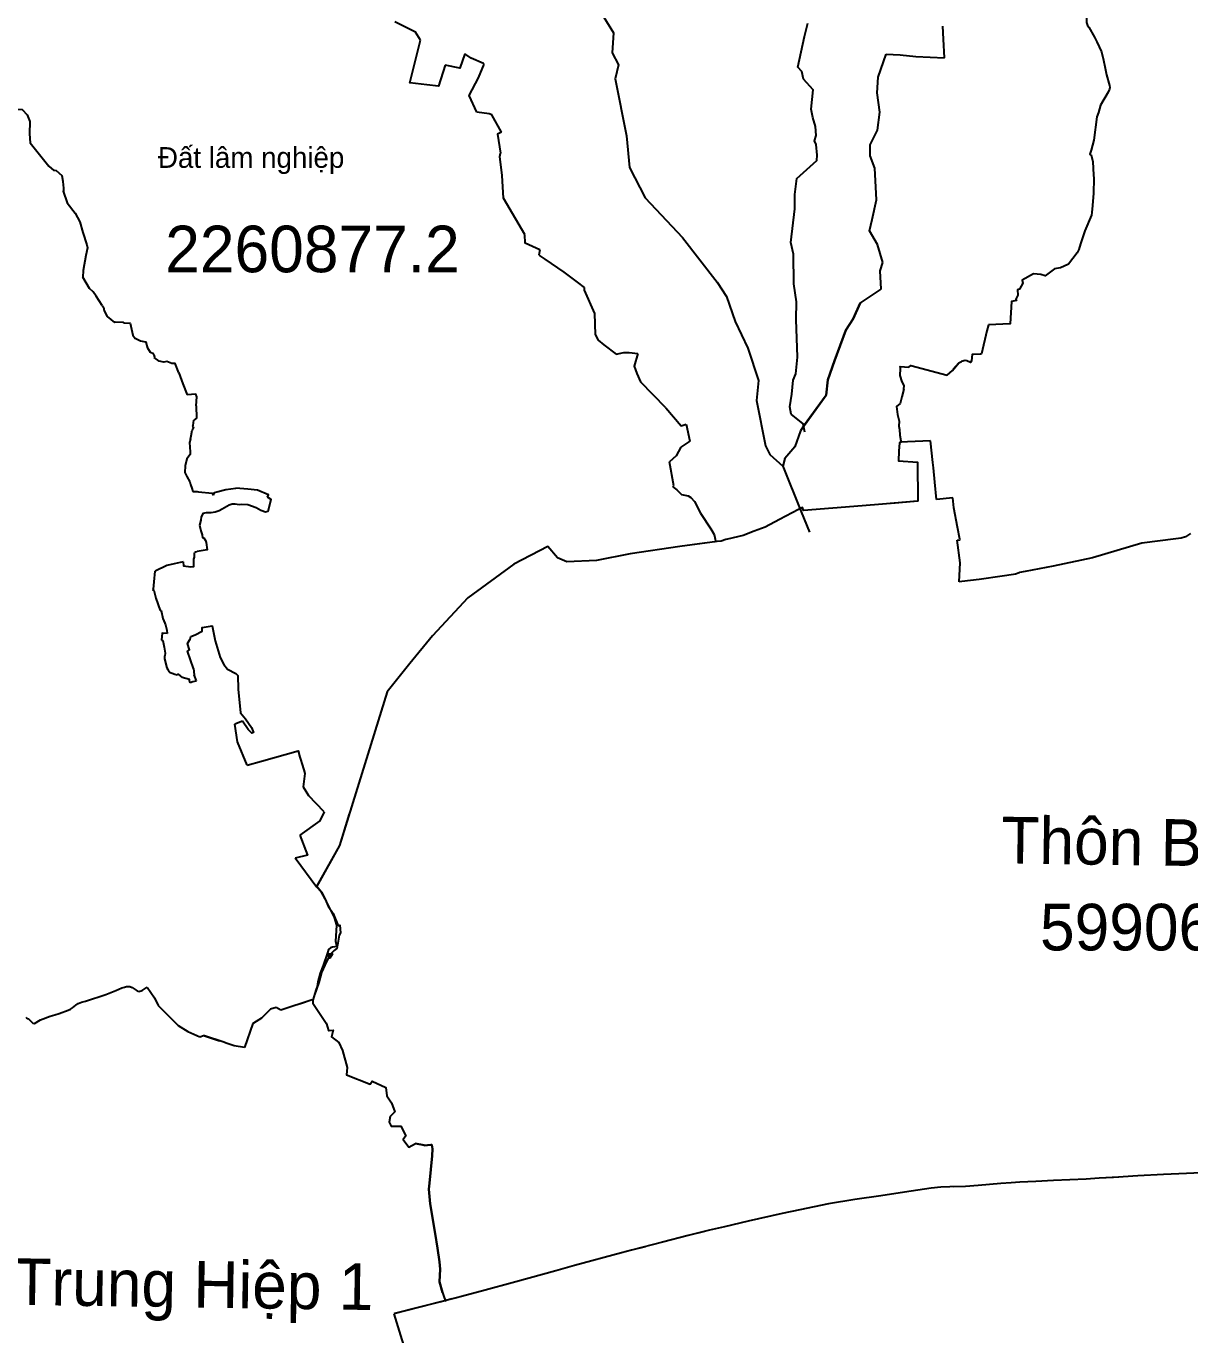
# Model space of a CAD drawing. Extents: x 587838 to 605780, y 1326024 to 1346437.
# Drawn here: x 594563 to 597371, y 1334943 to 1338100 of the extents above; entities that cross this region are included whole.
import ezdxf

# ---------------------------------------------------------------- set-up
doc = ezdxf.new("R2010")
doc.units = 0
for name, color, linetype in [('DIEM', 7, 'Continuous'), ('Level 10', 7, 'Continuous'), ('Level 30', 7, 'Continuous'), ('Level 4', 7, 'Continuous'), ('Level 46', 7, 'Continuous')]:
    doc.layers.add(name, color=color, linetype=linetype)

msp = doc.modelspace()

# ---------------------------------------------------------------- linework, layer by layer
at = {"layer": 'DIEM'}
for p, q in [((596619.4, 1337976.8), (596638.2, 1338032.7)), ((596638.3, 1338032.8), (596672.4, 1338030.7)), ((596672.4, 1338030.7), (596709.8, 1338027.2)), ((596709.8, 1338027.2), (596779, 1338024)), ((596616.5, 1337939.1), (596619.4, 1337976.8)), ((596622.9, 1337892.5), (596616.5, 1337939.1)), ((596617.6, 1337849.2), (596622.9, 1337892.5)), ((596599.7, 1337813.8), (596617.6, 1337849.2)), ((596599.7, 1337787.3), (596599.7, 1337813.8)), ((596611.5, 1337757.8), (596599.7, 1337787.3)), ((596019.5, 1337759.2), (596057.2, 1337685.6)), ((596019.5, 1337759.2), (596057.2, 1337685.6)), ((596615.6, 1337680.9), (596611.5, 1337757.8)), ((596617.3, 1337573.6), (596598.2, 1337606.6)), ((596630.9, 1337530.3), (596617.4, 1337573.6)), ((596624.4, 1337509.7), (596630.9, 1337530.3)), ((596626.2, 1337465.8), (596624.4, 1337509.7)), ((596575.8, 1337432.2), (596626.2, 1337465.8)), ((596559.2, 1337394.3), (596575.8, 1337432.2)), ((596675.2, 1337096.5), (596673.7, 1337097.4)), ((596690.2, 1337097.2), (596675.2, 1337096.5)), ((596745.8, 1337099.6), (596690.2, 1337097.2)), ((596750.8, 1337047.1), (596745.8, 1337099.6)), ((596752.5, 1337034.2), (596750.8, 1337047.1)), ((596756, 1337000.3), (596752.5, 1337034.2)), ((596760, 1336957.9), (596756, 1337000.3)), ((596799.7, 1336961.9), (596760, 1336957.9)), ((596801.7, 1336937.8), (596799.7, 1336961.9)), ((596810.8, 1336891.7), (596801.7, 1336937.8)), ((596809.9, 1336859.8), (596816.8, 1336860.7)), ((596816.6, 1336862.3), (596810.8, 1336891.7)), ((596816.8, 1336860.7), (596816.6, 1336862.3)), ((597337.2, 1336863.1), (597255.7, 1336852.8)), ((597350.7, 1336864.7), (597337.2, 1336863.1)), ((597360.6, 1336868.2), (597350.7, 1336864.7)), ((597373, 1336876.1), (597360.6, 1336868.2)), ((596817, 1336805.1), (596809.9, 1336859.8)), ((597255.7, 1336852.8), (597136.4, 1336817.2)), ((596814.9, 1336759.8), (596817, 1336805.1)), ((597136.4, 1336817.2), (597041.6, 1336797)), ((596918.2, 1336773.3), (596863.2, 1336764.9)), ((596945.8, 1336777.5), (596918.2, 1336773.3)), ((596950.3, 1336778.2), (596945.8, 1336777.5)), ((596959.5, 1336781), (596950.3, 1336778.2)), ((596960.4, 1336782.1), (596959.5, 1336781)), ((596973.9, 1336784.6), (596960.4, 1336782.1)), ((597041.6, 1336797), (596973.9, 1336784.6)), ((596820.9, 1336760.3), (596814.9, 1336759.8)), ((596863.2, 1336764.9), (596820.9, 1336760.3)), ((595264.2, 1336025.6), (595276.1, 1336010.9)), ((595276.1, 1336010.9), (595285, 1335994.3)), ((595303.8, 1335959.2), (595303.8, 1335959.2)), ((595303.8, 1335959.2), (595316.3, 1335930)), ((595314.2, 1335883.3), (595313.5, 1335879.9))]:
    msp.add_line(p, q, dxfattribs=at)
for points in [[(595906.3, 1338204.5), (595980.8, 1338084.1), (595977.4, 1338035.4), (595992.7, 1338006.7), (595984.6, 1337972.8), (596012.3, 1337835.2), (596019.5, 1337759.2), (596057.2, 1337685.6), (596147.4, 1337590.1), (596231, 1337482.1), (596253.4, 1337448.2), (596274.4, 1337387.5), (596304.5, 1337323.4), (596330.8, 1337245.1), (596325.5, 1337197.3), (596347.5, 1337087.4), (596358, 1337066.4), (596389, 1337038.7), (596433.4, 1336928.8), (596453.4, 1336879.2)], [(596442.1, 1337120.9), (596438.1, 1337140.7), (596409.3, 1337164.4), (596406.1, 1337182.1), (596411.2, 1337212.3), (596414, 1337246.3), (596420.5, 1337261.6), (596424.2, 1337301.5), (596424.2, 1337301.5), (596421.2, 1337392.6), (596422.5, 1337435.1), (596415.5, 1337478.7), (596415.2, 1337550.1), (596408.8, 1337578.2), (596418.2, 1337659.6), (596417.8, 1337693.8), (596422.9, 1337732.3), (596471.4, 1337775.8), (596472.4, 1337788.6), (596469.4, 1337814.7), (596465.3, 1337823.5), (596469.4, 1337836.3), (596468.3, 1337858.4), (596461.3, 1337879.8), (596457.8, 1337899.9), (596462.7, 1337946.7), (596439.4, 1337972.5), (596434.8, 1337990.9), (596425, 1338001), (596441.5, 1338074.8), (596449.4, 1338107)], [(596779.1, 1338024.1), (596776.9, 1338068.6), (596775.6, 1338100.1)], [(596598.2, 1337606.7), (596604.7, 1337633.8), (596615.6, 1337680.9)], [(596437.1, 1337131.6), (596493.9, 1337209.9), (596498.1, 1337246.9), (596513.6, 1337292.9), (596541.4, 1337366.6), (596559.2, 1337394.3)], [(595285, 1335994.3), (595292, 1335977.3), (595303.8, 1335959.2)], [(595316.3, 1335930), (595320.5, 1335931.2), (595322, 1335912.7), (595318.6, 1335906.8), (595314.2, 1335883.3)]]:
    msp.add_lwpolyline(points, dxfattribs=at)
at = {"layer": 'Level 10'}
for p, q in [((594565.4, 1337886.5), (594572.1, 1337870.5)), ((595680.5, 1337888.7), (595650.5, 1337893)), ((594572.1, 1337870.5), (594571.7, 1337840.1)), ((595715.2, 1337685), (595712.3, 1337740.1)), ((595766.6, 1337597.6), (595715.2, 1337685)), ((595803, 1337560.9), (595800.6, 1337547.7)), ((595800.6, 1337547.7), (595815, 1337538)), ((594700.6, 1337511), (594700.1, 1337494.9)), ((595892.6, 1337482.7), (595910, 1337469.5)), ((594746.8, 1337426.2), (594732.5, 1337448.7)), ((594872.6, 1337305), (594872.5, 1337300.6)), ((594931.8, 1337264), (594941.3, 1337237.5)), ((596106.5, 1337179.6), (596046.1, 1337242.4)), ((594941.3, 1337237.5), (594951.9, 1337210.6)), ((594964.9, 1337126.9), (594964, 1337125.2)), ((594965, 1337134.9), (594965.5, 1337135.6)), ((594965, 1337134.9), (594966.1, 1337132.4)), ((596155.7, 1337139.8), (596164.8, 1337098.8)), ((594959.6, 1337103.4), (594960.7, 1337107.9)), ((596164.8, 1337098.8), (596142.7, 1337084.2)), ((594947.3, 1337039.6), (594946.5, 1337023.7)), ((596126.1, 1336991.2), (596115.4, 1337049.2)), ((596123.8, 1336989), (596126.1, 1336991.2)), ((594963, 1336985.8), (594965.4, 1336977.8)), ((594965.4, 1336977.8), (594975.8, 1336977.1)), ((594975.8, 1336977.1), (594979.2, 1336976.8)), ((595044.8, 1336982.3), (595069.3, 1336985.9)), ((594990.2, 1336924.9), (594985.6, 1336916.6)), ((595036.4, 1336935.3), (595052.9, 1336945.3)), ((595067.5, 1336947.7), (595077.2, 1336946.2)), ((595098.2, 1336946.5), (595118.6, 1336939.2)), ((595118.6, 1336939.2), (595129.6, 1336932.4)), ((594969.9, 1336831), (594971.6, 1336832.1)), ((594971.6, 1336832.1), (594975.6, 1336832.8)), ((594903.1, 1336799), (594874.8, 1336785.1)), ((594876.3, 1336719.9), (594886.9, 1336690.6)), ((594893.4, 1336670.8), (594898.1, 1336659.8)), ((594903, 1336642.7), (594903.5, 1336635.2)), ((594902.8, 1336552.3), (594905.4, 1336548)), ((594967.1, 1336550.4), (594969, 1336535.4)), ((594908.5, 1336541.9), (594908.8, 1336541.3)), ((594908.8, 1336541.3), (594921.8, 1336536.4)), ((594957.6, 1336519.4), (594959.2, 1336516.7)), ((594974.6, 1336520.7), (594969, 1336535.4)), ((595085.4, 1336423.7), (595066.8, 1336416.2)), ((595096.5, 1336317.1), (595130.9, 1336326.8)), ((595224, 1336336.6), (595226.2, 1336329)), ((595226.2, 1336329), (595228.4, 1336321.2)), ((595228.4, 1336321.2), (595233, 1336305.6)), ((595282.7, 1336204.4), (595244.4, 1336243.8)), ((595264.8, 1336021.7), (595212.8, 1336092.5))]:
    msp.add_line(p, q, dxfattribs=at)
for points in [[(594539.4, 1337899.6), (594553.8, 1337899.4), (594565.4, 1337886.5)], [(595710.7, 1337844.4), (595687.3, 1337886.5), (595680.5, 1337888.7)], [(594571.7, 1337840.1), (594573.3, 1337818.3), (594618.1, 1337762.4), (594629.9, 1337751.6)], [(595710.7, 1337844.4), (595700.4, 1337839.4), (595708.3, 1337793.8)], [(595712.3, 1337740.1), (595706, 1337785.6), (595708.3, 1337793.8)], [(594652.8, 1337702.5), (594653.8, 1337701.5), (594653.9, 1337709.4), (594652.6, 1337725), (594649.8, 1337739), (594636.2, 1337750.7), (594632, 1337752.1), (594629.9, 1337751.6)], [(594652.8, 1337702.5), (594652.7, 1337702.1), (594662.4, 1337674.2), (594681.2, 1337648.7), (594692.7, 1337628), (594700, 1337602), (594709.8, 1337572.4), (594711.3, 1337565.1), (594707, 1337546.8), (594700.6, 1337511)], [(595803, 1337560.9), (595767.5, 1337576.2), (595766.6, 1337597.6)], [(595815, 1337538), (595860.6, 1337507), (595892.6, 1337482.7)], [(594732.5, 1337448.7), (594725.3, 1337458.9), (594715.9, 1337467.5), (594700.1, 1337494.9)], [(595910, 1337469.5), (595909.8, 1337463.1), (595934.8, 1337406.6)], [(594746.8, 1337426.2), (594749.6, 1337421.9), (594751.4, 1337413.2)], [(594751.4, 1337413.2), (594758.5, 1337399.6), (594776.1, 1337385.5)], [(595934.8, 1337406.6), (595936.5, 1337356.3), (595943.3, 1337342.4), (595957.4, 1337331.5)], [(594776.1, 1337385.5), (594778.1, 1337387.1), (594796.7, 1337386.1), (594799.3, 1337384.2)], [(594799.3, 1337384.2), (594813.9, 1337383.9), (594820.3, 1337355), (594826, 1337346.6)], [(594872.6, 1337305), (594870.9, 1337309.2), (594863.5, 1337312.5), (594857, 1337323.5), (594853.1, 1337337.6), (594838.9, 1337340.4), (594826, 1337346.6)], [(595957.4, 1337331.5), (595987, 1337308.6), (596005.2, 1337312.9)], [(596005.2, 1337312.9), (596018.5, 1337312.9), (596039.4, 1337310.4)], [(596039.4, 1337310.4), (596030.1, 1337279.8), (596037.1, 1337262), (596046.1, 1337242.4)], [(594931.8, 1337264), (594922.9, 1337286.1), (594914.5, 1337286.6), (594903, 1337291.1), (594895.3, 1337289.8), (594883.9, 1337291.9), (594872.5, 1337300.6)], [(594973.9, 1337183.9), (594975.1, 1337206.2), (594972.5, 1337212), (594951.9, 1337210.6)], [(594973.9, 1337183.9), (594974, 1337154.1), (594968, 1337149.5)], [(596106.5, 1337179.6), (596144, 1337135.6), (596155.7, 1337139.8)], [(594965.5, 1337135.6), (594966.6, 1337137), (594968, 1337149.5)], [(594960.7, 1337107.9), (594961.6, 1337111.8), (594964, 1337125.2)], [(594966.1, 1337132.4), (594966.8, 1337130.6), (594964.9, 1337126.9)], [(594959.6, 1337103.4), (594957.7, 1337095.7), (594958.9, 1337073)], [(596142.7, 1337084.2), (596131.6, 1337063.6), (596115.4, 1337049.2)], [(594958.9, 1337073), (594958.8, 1337066.5), (594951.3, 1337055.9), (594947.3, 1337039.6)], [(594946.5, 1337023.7), (594950.9, 1337013.7), (594958.2, 1337001)], [(594958.2, 1337001), (594960.1, 1336994.6), (594963, 1336985.8)], [(596123.8, 1336989), (596133.1, 1336981.2), (596144.3, 1336970), (596160.9, 1336966.8), (596166.8, 1336963.3), (596175.9, 1336953.3), (596190.4, 1336925.1), (596215.2, 1336887.6), (596223.5, 1336874), (596227.5, 1336855)], [(594979.2, 1336976.8), (595012, 1336973.8), (595015, 1336968.9)], [(595015, 1336968.9), (595018.1, 1336974.7), (595023.1, 1336977), (595044.8, 1336982.3)], [(595121.3, 1336980.5), (595098.3, 1336982.9), (595069.3, 1336985.9)], [(595145.3, 1336963.5), (595148, 1336969.4), (595121.3, 1336980.5)], [(595129.6, 1336932.4), (595140.5, 1336928.3), (595147.2, 1336929.8), (595154.3, 1336958.5), (595145.3, 1336963.5)], [(594990.2, 1336924.9), (594998.7, 1336926.5), (595009.5, 1336926.9), (595019.3, 1336928.5)], [(595019.3, 1336928.5), (595029.4, 1336931.4), (595036.4, 1336935.3)], [(595052.9, 1336945.3), (595060, 1336947.9), (595067.5, 1336947.7)], [(595077.2, 1336946.2), (595083.8, 1336946.9), (595098.2, 1336946.5)], [(594985.6, 1336916.6), (594985, 1336908.3), (594981.2, 1336896.1)], [(594981.2, 1336896.1), (594984.5, 1336882.3), (594987.9, 1336872.7), (594988.4, 1336865.4)], [(594988.4, 1336865.4), (594992.2, 1336865.8), (594996.3, 1336859.2), (594997.8, 1336854.4), (595000.1, 1336837), (594975.6, 1336832.8)], [(594967.6, 1336814), (594969.2, 1336819.2), (594969.6, 1336828), (594969.9, 1336831)], [(594942.3, 1336807.9), (594920.5, 1336803.3), (594903.1, 1336799)], [(594942.3, 1336807.9), (594942.7, 1336798.4), (594961, 1336795.8), (594968, 1336796.2), (594967.6, 1336814)], [(594868.5, 1336740.7), (594870.4, 1336742.2), (594872.1, 1336759.9), (594874.8, 1336785.1)], [(594868.5, 1336740.7), (594871, 1336739.1), (594876.3, 1336719.9)], [(594886.9, 1336690.6), (594889.2, 1336690), (594893.4, 1336670.8)], [(594898.1, 1336659.8), (594899.9, 1336655.6), (594903, 1336642.7)], [(594971.3, 1336631.4), (594988.3, 1336640.4), (594988.3, 1336649.4), (595012.3, 1336653.3), (595019.2, 1336617.3), (595031.1, 1336577.3), (595040.1, 1336560.2), (595049.1, 1336549.2)], [(594903.5, 1336635.2), (594891.2, 1336635.7), (594889.5, 1336619.2)], [(594889.5, 1336619.2), (594892.7, 1336617.7), (594896.1, 1336601.7), (594898.8, 1336587.3), (594898, 1336581.4), (594897.1, 1336580.8)], [(594967.1, 1336550.4), (594952.2, 1336592.4), (594957.2, 1336595.4), (594952.2, 1336610.4), (594953.2, 1336612.4), (594959.3, 1336621.4), (594960.3, 1336627.4), (594971.3, 1336631.4)], [(594897.1, 1336580.8), (594897.3, 1336573.6), (594902.8, 1336552.3)], [(594905.4, 1336548), (594906.1, 1336546.8), (594908.5, 1336541.9)], [(595049.1, 1336549.2), (595069.1, 1336538.2), (595074, 1336533.2), (595075, 1336500.2)], [(594921.8, 1336536.4), (594927.6, 1336534.9), (594930.2, 1336536.4), (594935.1, 1336533.1), (594940, 1336528.5)], [(594957.6, 1336519.4), (594957.7, 1336523.6), (594940, 1336528.5)], [(594959.2, 1336516.7), (594965.4, 1336518.9), (594974.6, 1336520.7)], [(595075, 1336500.2), (595080.8, 1336443.1), (595092.8, 1336429.1)], [(595092.8, 1336429.1), (595106.7, 1336408.1), (595111.7, 1336396.1), (595107.7, 1336394.1), (595098.7, 1336403.1), (595085.4, 1336423.7)], [(595096.5, 1336317.1), (595072.9, 1336373.5), (595066.8, 1336416.2)], [(595130.9, 1336326.8), (595219.6, 1336351.8), (595224, 1336336.6)], [(595233, 1336305.6), (595235.5, 1336296.8), (595231.4, 1336264.8), (595244.4, 1336243.8)], [(595282.7, 1336204.4), (595272, 1336183), (595224, 1336148)], [(595224, 1336148), (595242, 1336100), (595212.8, 1336092.5)]]:
    msp.add_lwpolyline(points, dxfattribs=at)
at = {"layer": 'Level 4'}
for p, q in [((595502.6, 1338085.6), (595452.8, 1338110.2)), ((595514.8, 1338066.3), (595502.6, 1338085.6)), ((595668.4, 1338008.6), (595666.6, 1338010.1)), ((596575.8, 1337432.2), (596559.2, 1337394.3)), ((596541.4, 1337366.6), (596513.6, 1337292.9)), ((596559.2, 1337394.3), (596541.4, 1337366.6)), ((596513.6, 1337292.9), (596498.1, 1337246.9)), ((596498.1, 1337246.9), (596493.9, 1337209.9)), ((596431.5, 1337124.1), (596418, 1337085.1)), ((596418, 1337085), (596393.7, 1337056.8)), ((596393.7, 1337056.7), (596389, 1337038.7))]:
    msp.add_line(p, q, dxfattribs=at)
for points in [[(595530.2, 1337958.7), (595488.8, 1337963.2), (595514.8, 1338066.3)], [(595621.7, 1338033), (595609.6, 1337998.4), (595574.1, 1338006)], [(595666.6, 1338010.1), (595637, 1338022.8), (595621.7, 1338033)], [(595574.1, 1338006), (595558, 1337955.6), (595530.2, 1337958.7)], [(595650.5, 1337893), (595632.5, 1337932.9), (595654.5, 1337975.1), (595668.4, 1338008.6)], [(596493.9, 1337209.9), (596439.4, 1337134.7), (596431.5, 1337124.2)]]:
    msp.add_lwpolyline(points, dxfattribs=at)
for centre, start, end in [((596541.5, 1337366.6), 147.3454, 159.3288), ((596559.1, 1337394.4), 327.3454, 336.2417), ((596513.7, 1337292.9), 159.3288, 161.4087), ((596498.2, 1337246.9), 161.4087, 173.511), ((596493.8, 1337209.9), 324.0398, 353.511), ((596431.6, 1337124.1), 143.415, 160.9188), ((596417.9, 1337085.1), 319.2682, 340.9188), ((596393.7, 1337056.7), 139.2682, 165.7035), ((596403.9, 1336999.1), 200.4681, 202.4733)]:
    msp.add_arc(centre, 0.1, start, end, dxfattribs=at)
at = {"layer": 'Level 46'}
for p, q in [((596427, 1336933.7), (596380.8, 1336909.6)), ((596437, 1336938.6), (596427, 1336933.7)), ((596438.7, 1336931.9), (596437, 1336938.6)), ((596580.3, 1336942.5), (596438.7, 1336931.9)), ((596630.1, 1336946.9), (596580.3, 1336942.5)), ((596714.3, 1336954.1), (596630.1, 1336946.9)), ((596714.3, 1336954.1), (596651.3, 1336948.7)), ((596380.8, 1336909.6), (596346.8, 1336891.6)), ((596251.8, 1336861.4), (596240.7, 1336858)), ((596255.8, 1336862.8), (596251.8, 1336861.4)), ((596293.1, 1336871.7), (596255.8, 1336862.8)), ((596320.1, 1336882.1), (596293.1, 1336871.7)), ((596346.8, 1336891.6), (596320.1, 1336882.1)), ((596230.7, 1336856.9), (596140.9, 1336844.7)), ((596240.7, 1336858), (596230.7, 1336856.9)), ((595310.4, 1335891.2), (595310.4, 1335891.2)), ((594706.6, 1335748.2), (594755.4, 1335764.1)), ((594755.4, 1335764.1), (594779.9, 1335773.5)), ((594779.9, 1335773.5), (594794, 1335779.7)), ((594794, 1335779.7), (594800.2, 1335782)), ((594800.2, 1335782), (594805.6, 1335783.3)), ((594805.6, 1335783.3), (594813.3, 1335783.4)), ((594813.3, 1335783.4), (594819.3, 1335781.2)), ((594819.3, 1335781.2), (594831, 1335772.8)), ((594831, 1335772.8), (594835.5, 1335771.5)), ((594835.5, 1335771.5), (594843.5, 1335774)), ((594843.5, 1335774), (594855.2, 1335781.7)), ((594855.2, 1335781.7), (594872.6, 1335756)), ((594872.6, 1335756), (594882, 1335737.6)), ((594643.2, 1335718.2), (594664.3, 1335726.2)), ((594664.3, 1335726.2), (594669.9, 1335728.9)), ((594669.9, 1335728.9), (594675.4, 1335732.1)), ((594675.4, 1335732.1), (594683.5, 1335738.3)), ((594683.5, 1335738.3), (594689, 1335741.9)), ((594689, 1335741.9), (594696.9, 1335745.2)), ((594696.9, 1335745.2), (594706.6, 1335748.2)), ((594882, 1335737.6), (594930.2, 1335688.8)), ((595151, 1335727), (595131.4, 1335706.7)), ((595152.8, 1335728.6), (595151, 1335727)), ((595166.8, 1335732.9), (595152.8, 1335728.6)), ((595177.9, 1335725.9), (595166.8, 1335732.9)), ((595253.1, 1335750.8), (595177.9, 1335725.9)), ((595253.1, 1335750.8), (595177.9, 1335725.9)), ((595254.7, 1335750.6), (595253.1, 1335750.8)), ((595254.7, 1335750.6), (595253.1, 1335750.8)), ((595254.7, 1335750.6), (595255.4, 1335742.7)), ((595255.4, 1335742.7), (595287.4, 1335694.5)), ((594562.9, 1335709.1), (594565.4, 1335706.3)), ((594565.4, 1335706.3), (594568.8, 1335705.1)), ((594568.8, 1335705.1), (594579.3, 1335694.7)), ((594579.3, 1335694.7), (594583.1, 1335694.1)), ((594583.1, 1335694.1), (594597.6, 1335702.8)), ((594597.6, 1335702.8), (594621.5, 1335711.6)), ((594621.5, 1335711.6), (594632.2, 1335715.1)), ((594632.2, 1335715.1), (594643.2, 1335718.2)), ((595110.3, 1335693.6), (595090.2, 1335635.7)), ((595111.6, 1335694.4), (595110.3, 1335693.6)), ((595131.4, 1335706.7), (595111.6, 1335694.4)), ((595287.4, 1335694.5), (595288.2, 1335692.8)), ((595288.2, 1335692.8), (595292.8, 1335677.1)), ((594930.2, 1335688.8), (594953.6, 1335674.4)), ((594953.6, 1335674.4), (594982.5, 1335661.8)), ((594982.5, 1335661.8), (594991.4, 1335664.9)), ((595039.9, 1335649.2), (594991.4, 1335664.9)), ((594991.4, 1335664.9), (595030.2, 1335652.4)), ((595292.8, 1335677.1), (595294.2, 1335677.2)), ((595294.2, 1335677.2), (595304.3, 1335677.8)), ((595304.3, 1335677.8), (595300.1, 1335661.9)), ((595300.1, 1335661.9), (595317.6, 1335647.9)), ((595045.9, 1335646.4), (595039.9, 1335649.2)), ((595064.9, 1335640.4), (595045.9, 1335646.4)), ((595090.2, 1335635.7), (595064.9, 1335640.4)), ((595317.6, 1335647.9), (595326.6, 1335628.7)), ((595326.6, 1335628.7), (595337.5, 1335587.5)), ((595337.5, 1335587.5), (595336, 1335570.3)), ((595336, 1335570.3), (595393.3, 1335547.3)), ((595393.3, 1335547.3), (595398, 1335555.2)), ((595398, 1335555.2), (595430.8, 1335539.4)), ((595430.8, 1335539.4), (595434, 1335519.6)), ((595434, 1335519.6), (595445.2, 1335502.4)), ((595452.7, 1335480.6), (595441.9, 1335470)), ((595445.2, 1335502.4), (595452.7, 1335480.6)), ((595441.9, 1335470), (595439.3, 1335455.9)), ((595439.3, 1335455.9), (595443.9, 1335446.2)), ((595443.9, 1335446.2), (595467.6, 1335446.2)), ((595467.6, 1335446.2), (595479.7, 1335422.6)), ((595479.7, 1335422.6), (595472.8, 1335413.8)), ((595472.8, 1335413.8), (595486.6, 1335395.9)), ((595486.6, 1335395.9), (595502.8, 1335404.4)), ((595502.8, 1335404.4), (595523.3, 1335400.3)), ((595523.3, 1335400.3), (595523.4, 1335399.9)), ((595523.4, 1335399.9), (595539.9, 1335401)), ((595539.9, 1335401), (595542.4, 1335401.2)), ((595542.4, 1335401.2), (595543.9, 1335392)), ((595543.9, 1335392), (595542.9, 1335374.6)), ((595542.9, 1335374.6), (595536.4, 1335308.5)), ((595536.4, 1335308.5), (595534.8, 1335293.9)), ((595534.8, 1335293.9), (595537.8, 1335259.1)), ((595537.8, 1335259.1), (595550, 1335187.5)), ((595550, 1335187.5), (595555.9, 1335152.1)), ((595555.9, 1335152.1), (595560.4, 1335119.1)), ((596000, 1335140.4), (595886.7, 1335109.9)), ((596000, 1335140.4), (595886.7, 1335109.9)), ((595560.4, 1335119.1), (595562.3, 1335101.1)), ((595562.3, 1335101.1), (595560.9, 1335070.4)), ((595841.3, 1335097.2), (595744.6, 1335070.9)), ((595841.3, 1335097.2), (595744.6, 1335070.9)), ((595886.7, 1335109.9), (595841.3, 1335097.2)), ((595886.7, 1335109.9), (595841.3, 1335097.2)), ((595560.9, 1335070.4), (595568, 1335045.2)), ((595744.6, 1335070.9), (595662.4, 1335048.3)), ((595744.6, 1335070.9), (595662.4, 1335048.3)), ((595610.8, 1335034.6), (595575.7, 1335025.6)), ((595610.8, 1335034.6), (595575.7, 1335025.6)), ((595662.4, 1335048.3), (595610.8, 1335034.6)), ((595575.7, 1335025.6), (595452.2, 1334994.1)), ((595575.7, 1335025.6), (595561.5, 1335022))]:
    msp.add_line(p, q, dxfattribs=at)
for points in [[(597141.3, 1338200), (597131.9, 1338183.3), (597121.8, 1338167.3), (597118.6, 1338162), (597121.4, 1338141.2), (597122, 1338116.5), (597122.1, 1338108.8), (597124.2, 1338101.9), (597128, 1338097.8), (597141.6, 1338073.9), (597146.6, 1338062), (597158.2, 1338038.5), (597163.1, 1338018.3), (597166.8, 1337998.9), (597170.3, 1337982.7)], [(597170.3, 1337982.7), (597177.2, 1337957.3), (597178.4, 1337951.8), (597177.8, 1337948.3), (597174.4, 1337941.2), (597155.7, 1337909.3), (597150.7, 1337891.9), (597147.1, 1337881), (597139.5, 1337824.7), (597133.5, 1337801), (597129.9, 1337791.6), (597133, 1337789.9)], [(597170.3, 1337982.7), (597177.2, 1337957.3), (597178.4, 1337951.8), (597177.8, 1337948.3), (597174.4, 1337941.2), (597155.7, 1337909.3), (597150.7, 1337891.9), (597147.1, 1337881), (597139.5, 1337824.7), (597133.5, 1337801), (597129.9, 1337791.6), (597133, 1337789.9)], [(597170.3, 1337982.7), (597177.2, 1337957.3), (597178.4, 1337951.8), (597177.8, 1337948.3), (597174.4, 1337941.2), (597155.7, 1337909.3), (597150.7, 1337891.9), (597147.1, 1337881), (597139.5, 1337824.7), (597133.2, 1337800)], [(597133, 1337789.9), (597137.6, 1337772.5), (597139.1, 1337741.8), (597139.7, 1337732.3), (597138.7, 1337697), (597136.5, 1337667.6), (597134.9, 1337650.9), (597133.9, 1337643.9), (597117.8, 1337606.1), (597107.1, 1337574.9), (597103.6, 1337561.3), (597099.7, 1337552.9), (597078.7, 1337525.7), (597076.6, 1337524.8), (597059.4, 1337517), (597044.6, 1337514.9), (597022.4, 1337497.4), (597011.5, 1337500.6), (596994.2, 1337502.3), (596966.6, 1337487.3), (596968.1, 1337480.4), (596960.2, 1337466), (596955.5, 1337463.9), (596956.4, 1337450.9), (596951.5, 1337441.3), (596953.4, 1337438.6), (596941, 1337436.1), (596937.8, 1337382), (596885.1, 1337379.5)], [(596885.1, 1337379.5), (596881.2, 1337364.9), (596868.3, 1337309.8), (596866.5, 1337309), (596846.3, 1337307.7), (596844.7, 1337292.6), (596842.1, 1337289), (596833.5, 1337293.1), (596829.5, 1337293.6), (596820.2, 1337291.4)], [(596680.9, 1337224), (596681.9, 1337233.4), (596677.2, 1337242.2), (596672.4, 1337257.7), (596673.4, 1337274.4), (596672.6, 1337278.9), (596692.9, 1337277.7), (596698.3, 1337281.1), (596786.1, 1337258.5), (596798.5, 1337269.4), (596814.1, 1337288.2), (596820.2, 1337291.4)], [(596800, 1337272.9), (596814.1, 1337288.2), (596820, 1337291.3)], [(596680.9, 1337224), (596676.7, 1337205.7), (596672.2, 1337189.6), (596663.3, 1337182.7), (596665.6, 1337163.4), (596670.3, 1337147.3), (596669.1, 1337135), (596670.6, 1337126.9), (596671.7, 1337113.7), (596674.3, 1337099.5), (596674.9, 1337097.6), (596670.6, 1337095), (596669.1, 1337075), (596668.3, 1337051.5), (596714.2, 1337048), (596715.2, 1336953.9)], [(596715.5, 1336954.2), (596630.1, 1336946.9), (596580.3, 1336942.5), (596438.7, 1336931.9), (596437, 1336938.6), (596427, 1336933.7), (596380.8, 1336909.6), (596346.8, 1336891.6), (596320.1, 1336882.1), (596293.1, 1336871.7), (596255.8, 1336862.8), (596251.8, 1336861.4), (596240.7, 1336858), (596230.7, 1336856.9), (596140.9, 1336844.7)], [(596140.9, 1336844.7), (596021, 1336827.3), (595939.4, 1336811.3), (595867.9, 1336807.6), (595845.3, 1336817.8), (595822, 1336844.8), (595740.3, 1336802.5), (595628.8, 1336720.8), (595544.2, 1336628.9), (595489.5, 1336562.4), (595434.1, 1336493.9), (595319.2, 1336123.2), (595264.9, 1336026.2)], [(596140.9, 1336844.7), (596021, 1336827.3), (595939.4, 1336811.3), (595867.9, 1336807.6), (595845.3, 1336817.8), (595822, 1336844.8), (595740.3, 1336802.5), (595628.8, 1336720.8), (595544.2, 1336628.9), (595489.5, 1336562.4), (595434.1, 1336493.9), (595319.2, 1336123.2), (595264.9, 1336026.2)], [(596140.9, 1336844.7), (596021, 1336827.3), (595939.4, 1336811.3), (595867.9, 1336807.6), (595845.3, 1336817.8), (595822, 1336844.8), (595740.3, 1336802.5), (595628.8, 1336720.8), (595544.2, 1336628.9), (595489.5, 1336562.4), (595434.1, 1336493.9), (595319.2, 1336123.2), (595264.9, 1336026.2)], [(596140.9, 1336844.7), (596021, 1336827.3), (595939.4, 1336811.3), (595867.9, 1336807.6), (595845.3, 1336817.8), (595822, 1336844.8), (595740.3, 1336802.5), (595628.8, 1336720.8), (595544.2, 1336628.9), (595489.5, 1336562.4), (595434.1, 1336493.9), (595319.2, 1336123.2), (595264.9, 1336026.2)], [(596140.9, 1336844.7), (596021, 1336827.3), (595939.4, 1336811.3), (595867.9, 1336807.6), (595845.3, 1336817.8), (595822, 1336844.8), (595800, 1336833.4)], [(596140.9, 1336844.7), (596021, 1336827.3), (595939.4, 1336811.3), (595867.9, 1336807.6), (595845.3, 1336817.8), (595822, 1336844.8), (595800, 1336833.4)], [(596200, 1336852.8), (596140.9, 1336844.7)], [(596200, 1336852.8), (596140.9, 1336844.7)], [(595343, 1336200), (595319.2, 1336123.2), (595264.9, 1336026.2)], [(595319.2, 1336123.2), (595263.5, 1336023.6)], [(595314.5, 1335875.7), (595310.4, 1335891.9), (595312.6, 1335931.3), (595307.5, 1335950.1), (595285.2, 1335994.4), (595276.2, 1336011.1), (595264.2, 1336025.6)], [(595314.5, 1335875.7), (595310.4, 1335891.9), (595312.6, 1335931.3), (595307.5, 1335950.1), (595285.2, 1335994.4), (595276.2, 1336011.1), (595264.2, 1336025.6)], [(595313.5, 1335880), (595310.4, 1335891.9), (595312.6, 1335931.3), (595307.5, 1335950.1), (595285.2, 1335994.4), (595276.2, 1336011.1), (595264.2, 1336025.6)], [(595313.5, 1335880), (595310.4, 1335891.9), (595312.6, 1335931.3), (595307.5, 1335950.1), (595285.2, 1335994.4), (595276.2, 1336011.1), (595264.2, 1336025.6)], [(595314.5, 1335875.7), (595310.4, 1335891.9), (595312.6, 1335931.3), (595307.5, 1335950.1), (595285.2, 1335994.4), (595276.2, 1336011.1), (595264.2, 1336025.6)], [(595313.5, 1335880), (595310.4, 1335891.9), (595312.6, 1335931.3)], [(595313.5, 1335880), (595310.4, 1335891.9), (595312.6, 1335931.3)], [(595313.7, 1335880), (595302.5, 1335878), (595297.3, 1335876.2), (595293.2, 1335872.8), (595290.7, 1335864.4), (595279.6, 1335834), (595272.5, 1335815.6), (595267, 1335794.7), (595265.3, 1335783.5), (595261.9, 1335774.5), (595254.7, 1335750.6)], [(595313.7, 1335880), (595302.5, 1335878), (595297.3, 1335876.2), (595293.2, 1335872.8), (595290.7, 1335864.4), (595279.6, 1335834), (595272.5, 1335815.6), (595267, 1335794.7), (595265.3, 1335783.5), (595261.9, 1335774.5), (595254.7, 1335750.6)], [(595313.7, 1335880), (595302.5, 1335878), (595297.3, 1335876.2), (595293.2, 1335872.8), (595290.7, 1335864.4), (595279.6, 1335834), (595272.5, 1335815.6), (595267, 1335794.7), (595265.3, 1335783.5), (595261.9, 1335774.5), (595254.7, 1335750.6)], [(595313.7, 1335880), (595302.5, 1335878), (595297.3, 1335876.2), (595293.2, 1335872.8), (595290.7, 1335864.4), (595279.6, 1335834), (595272.5, 1335815.6), (595267, 1335794.7), (595265.3, 1335783.5), (595261.9, 1335774.5), (595254.7, 1335750.6)], [(595313.7, 1335880), (595302.5, 1335878), (595297.3, 1335876.2), (595293.2, 1335872.8), (595290.7, 1335864.4), (595279.6, 1335834), (595272.5, 1335815.6), (595268.4, 1335800)], [(595314.6, 1335875.8), (595314.5, 1335875.7), (595313.9, 1335875.5), (595306.3, 1335870.4), (595298, 1335861.4), (595288.4, 1335843.5), (595276.3, 1335817.1)], [(595276.3, 1335817.1), (595269.3, 1335792.6), (595258.8, 1335763.3)], [(595254.7, 1335750.6), (595253.1, 1335750.8), (595225.5, 1335741.6)], [(595254.7, 1335750.6), (595253.1, 1335750.8), (595225.5, 1335741.6)], [(595255.9, 1335750.5), (595254.7, 1335750.6), (595253.1, 1335750.8), (595225.5, 1335741.6)], [(595255.9, 1335750.5), (595254.7, 1335750.6), (595253.1, 1335750.8), (595225.5, 1335741.6)], [(595254.7, 1335750.6), (595255.4, 1335742.7), (595287.4, 1335694.5), (595288.2, 1335692.8), (595292.8, 1335677.1), (595294.2, 1335677.2), (595304.3, 1335677.8), (595300.1, 1335661.9), (595317.6, 1335647.9), (595326.6, 1335628.7), (595337.5, 1335587.5), (595336, 1335570.3), (595393.3, 1335547.3), (595398, 1335555.2), (595430.8, 1335539.4), (595434, 1335519.6), (595445.2, 1335502.4), (595452.7, 1335480.6), (595441.9, 1335470), (595439.3, 1335455.9), (595443.9, 1335446.2), (595467.6, 1335446.2), (595479.7, 1335422.6), (595472.8, 1335413.8), (595486.6, 1335395.9), (595502.8, 1335404.4), (595523.3, 1335400.3), (595523.4, 1335399.9), (595539.9, 1335401), (595542.4, 1335401.2), (595543.9, 1335392), (595542.9, 1335374.6), (595536.4, 1335308.5), (595534.8, 1335293.9), (595537.8, 1335259.1), (595550, 1335187.5), (595555.9, 1335152.1), (595560.4, 1335119.1), (595562.3, 1335101.1), (595560.9, 1335070.4), (595568, 1335045.2)], [(595254.7, 1335750.6), (595255.4, 1335742.7), (595287.4, 1335694.5), (595288.2, 1335692.8), (595292.8, 1335677.1), (595294.2, 1335677.2), (595304.3, 1335677.8), (595300.1, 1335661.9), (595317.6, 1335647.9), (595326.6, 1335628.7), (595337.5, 1335587.5), (595336, 1335570.3), (595393.3, 1335547.3), (595398, 1335555.2), (595430.8, 1335539.4), (595434, 1335519.6), (595445.2, 1335502.4), (595452.7, 1335480.6), (595441.9, 1335470), (595439.3, 1335455.9), (595443.9, 1335446.2), (595467.6, 1335446.2), (595479.7, 1335422.6), (595472.8, 1335413.8), (595486.6, 1335395.9), (595502.8, 1335404.4), (595523.3, 1335400.3), (595523.4, 1335399.9), (595539.9, 1335401), (595542.4, 1335401.2), (595543.9, 1335392), (595542.9, 1335374.6), (595536.4, 1335308.5), (595534.8, 1335293.9), (595537.8, 1335259.1), (595550, 1335187.5), (595555.9, 1335152.1), (595560.4, 1335119.1), (595562.3, 1335101.1), (595560.9, 1335070.4), (595568, 1335045.2)], [(595254.7, 1335750.6), (595255.4, 1335742.7), (595287.4, 1335694.5), (595288.2, 1335692.8), (595292.8, 1335677.1), (595294.2, 1335677.2), (595304.3, 1335677.8), (595300.1, 1335661.9), (595317.6, 1335647.9), (595326.6, 1335628.7), (595337.5, 1335587.5), (595336, 1335570.3), (595393.3, 1335547.3), (595398, 1335555.2), (595430.8, 1335539.4), (595434, 1335519.6), (595445.2, 1335502.4), (595452.7, 1335480.6), (595441.9, 1335470), (595439.3, 1335455.9), (595443.9, 1335446.2), (595467.6, 1335446.2), (595479.7, 1335422.6), (595472.8, 1335413.8), (595486.6, 1335395.9), (595502.8, 1335404.4), (595523.3, 1335400.3), (595523.4, 1335399.9), (595539.9, 1335401), (595542.4, 1335401.2), (595543.9, 1335392), (595542.9, 1335374.6), (595536.4, 1335308.5), (595534.8, 1335293.9), (595537.8, 1335259.1), (595550, 1335187.5), (595555.9, 1335152.1), (595560.4, 1335119.1), (595562.3, 1335101.1), (595560.9, 1335070.4), (595568, 1335045.2)], [(595254.7, 1335750.6), (595255.4, 1335742.7), (595287.4, 1335694.5), (595288.2, 1335692.8), (595292.8, 1335677.1), (595294.2, 1335677.2), (595304.3, 1335677.8), (595300.1, 1335661.9), (595317.6, 1335647.9), (595326.6, 1335628.7), (595337.5, 1335587.5), (595336, 1335570.3), (595393.3, 1335547.3), (595398, 1335555.2), (595430.8, 1335539.4), (595434, 1335519.6), (595445.2, 1335502.4), (595452.7, 1335480.6), (595441.9, 1335470), (595439.3, 1335455.9), (595443.9, 1335446.2), (595467.6, 1335446.2), (595479.7, 1335422.6), (595472.8, 1335413.8), (595486.6, 1335395.9), (595502.8, 1335404.4), (595523.3, 1335400.3), (595523.4, 1335399.9), (595539.9, 1335401), (595542.4, 1335401.2), (595543.9, 1335392), (595542.9, 1335374.6), (595536.4, 1335308.5), (595534.8, 1335293.9), (595537.8, 1335259.1), (595550, 1335187.5), (595555.9, 1335152.1), (595560.4, 1335119.1), (595562.3, 1335101.1), (595560.9, 1335070.4), (595568, 1335045.2)], [(595568, 1335045.2), (595560.9, 1335070.4), (595562.3, 1335101.1), (595560.4, 1335119.1), (595555.9, 1335152.1), (595550, 1335187.5), (595537.8, 1335259.1), (595534.8, 1335293.9), (595536.4, 1335308.5), (595542.9, 1335374.6), (595543.9, 1335392), (595542.4, 1335401.2), (595539.9, 1335401), (595523.4, 1335399.9), (595523.3, 1335400.3), (595502.8, 1335404.4)], [(597999.7, 1335360.4), (597893.4, 1335355.2), (597794.7, 1335351.5), (597713.1, 1335347.9), (597597.6, 1335342.9), (597505.2, 1335338.7), (597436.5, 1335335.6), (597307.5, 1335329.7), (597245.5, 1335326.7), (597187.1, 1335322.8), (597152.5, 1335320.6)], [(597999.7, 1335360.4), (597893.4, 1335355.2), (597794.7, 1335351.5), (597713.1, 1335347.9), (597597.6, 1335342.9), (597505.2, 1335338.7), (597436.5, 1335335.6), (597307.5, 1335329.7), (597245.5, 1335326.7), (597187.1, 1335322.8), (597152.5, 1335320.6)], [(597999.7, 1335360.4), (597893.4, 1335355.2), (597794.7, 1335351.5), (597713.1, 1335347.9), (597597.6, 1335342.9), (597505.2, 1335338.7), (597436.5, 1335335.6), (597307.5, 1335329.7), (597245.5, 1335326.7), (597187.1, 1335322.8), (597152.5, 1335320.6)], [(597999.7, 1335360.4), (597893.4, 1335355.2), (597794.7, 1335351.5), (597713.1, 1335347.9), (597597.6, 1335342.9), (597505.2, 1335338.7), (597436.5, 1335335.6), (597307.5, 1335329.7), (597245.5, 1335326.7), (597187.1, 1335322.8), (597152.5, 1335320.6)], [(597152.5, 1335320.6), (597121.2, 1335318.7), (597042.6, 1335314.9), (597000, 1335312.9)], [(597152.5, 1335320.6), (597121.2, 1335318.7), (597042.6, 1335314.9), (597000, 1335312.9)], [(597152.5, 1335320.6), (597121.2, 1335318.7), (597042.6, 1335314.9), (597000, 1335312.9)], [(597152.5, 1335320.6), (597121.2, 1335318.7), (597042.6, 1335314.9), (597000, 1335312.9)], [(597200, 1335323.6), (597152.5, 1335320.6)], [(597000, 1335312.9), (596961.5, 1335311.2), (596939.8, 1335309.5), (596915.4, 1335307.9), (596860.7, 1335303.4), (596829.7, 1335300.9), (596792, 1335299.7), (596770.2, 1335298.8), (596746.9, 1335296.8), (596683.1, 1335287), (596625.9, 1335278.3), (596563, 1335269.1), (596499, 1335259.1), (596430.3, 1335244.7), (596387.5, 1335235.3), (596305.6, 1335216.7), (596248.6, 1335203.8), (596212, 1335195), (596160.7, 1335182.2), (596099.1, 1335166.5), (596024.2, 1335146.9), (596000, 1335140.4)], [(597000, 1335312.9), (596961.5, 1335311.2), (596939.8, 1335309.5), (596915.4, 1335307.9), (596860.7, 1335303.4), (596829.7, 1335300.9), (596792, 1335299.7), (596770.2, 1335298.8), (596746.9, 1335296.8), (596683.1, 1335287), (596625.9, 1335278.3), (596563, 1335269.1), (596499, 1335259.1), (596430.3, 1335244.7), (596387.5, 1335235.3), (596305.6, 1335216.7), (596248.6, 1335203.8), (596212, 1335195), (596160.7, 1335182.2), (596099.1, 1335166.5), (596024.2, 1335146.9), (596000, 1335140.4)], [(597000, 1335312.9), (596961.5, 1335311.2), (596939.8, 1335309.5), (596915.4, 1335307.9), (596860.7, 1335303.4), (596829.7, 1335300.9), (596792, 1335299.7), (596770.2, 1335298.8), (596746.9, 1335296.8), (596683.1, 1335287), (596625.9, 1335278.3), (596563, 1335269.1), (596499, 1335259.1), (596430.3, 1335244.7), (596387.5, 1335235.3), (596305.6, 1335216.7), (596248.6, 1335203.8), (596212, 1335195), (596160.7, 1335182.2), (596099.1, 1335166.5), (596024.2, 1335146.9), (596000, 1335140.4)], [(597000, 1335312.9), (596961.5, 1335311.2), (596939.8, 1335309.5), (596915.4, 1335307.9), (596860.7, 1335303.4), (596829.7, 1335300.9), (596792, 1335299.7), (596770.2, 1335298.8), (596746.9, 1335296.8), (596683.1, 1335287), (596625.9, 1335278.3), (596563, 1335269.1), (596499, 1335259.1), (596430.3, 1335244.7), (596387.5, 1335235.3), (596305.6, 1335216.7), (596248.6, 1335203.8), (596212, 1335195), (596160.7, 1335182.2), (596099.1, 1335166.5), (596024.2, 1335146.9), (596000, 1335140.4)], [(597000, 1335312.9), (596961.5, 1335311.2), (596939.8, 1335309.5), (596915.4, 1335307.9), (596860.7, 1335303.4), (596829.7, 1335300.9), (596800, 1335300)], [(596200, 1335192), (596160.7, 1335182.2), (596099.1, 1335166.5), (596024.2, 1335146.9), (596000, 1335140.4)], [(596057.2, 1335155.5), (596024.2, 1335146.9), (596000, 1335140.4)], [(596000, 1335140.4), (595886.7, 1335109.9), (595841.3, 1335097.2), (595744.6, 1335070.9), (595662.4, 1335048.3), (595610.8, 1335034.6), (595575.7, 1335025.6), (595452.2, 1334994.1)], [(596000, 1335140.4), (595886.7, 1335109.9), (595841.3, 1335097.2), (595744.6, 1335070.9), (595662.4, 1335048.3), (595610.8, 1335034.6), (595575.7, 1335025.6), (595561.5, 1335022)], [(596000, 1335140.4), (595886.7, 1335109.9), (595841.3, 1335097.2), (595744.6, 1335070.9), (595662.4, 1335048.3), (595610.8, 1335034.6), (595575.7, 1335025.6), (595561.5, 1335022)], [(596000, 1335140.4), (595886.7, 1335109.9), (595841.3, 1335097.2), (595800, 1335085.9)], [(595605.2, 1335033.2), (595575.7, 1335025.6), (595450.6, 1334993.7)], [(595591.2, 1335029.6), (595575.7, 1335025.6), (595452.2, 1334994.1)], [(595591.2, 1335029.6), (595575.7, 1335025.6), (595452.2, 1334994.1)], [(595568, 1335045.2), (595571.9, 1335033.2), (595575.2, 1335025.7)], [(595568, 1335045.2), (595571.9, 1335033.2), (595575.2, 1335025.7)], [(595568, 1335045.2), (595571.9, 1335033.2), (595575.2, 1335025.7)], [(595568, 1335045.2), (595571.9, 1335033.2), (595575.2, 1335025.7)], [(595568, 1335045.2), (595571.9, 1335033.2), (595575.2, 1335025.7)], [(595568, 1335045.2), (595571.9, 1335033.2), (595575.2, 1335025.7)], [(595568, 1335045.2), (595571.9, 1335033.2), (595575.2, 1335025.7)], [(595568, 1335045.2), (595571.9, 1335033.2), (595576.3, 1335023.3)], [(595463.1, 1334996.8), (595450.6, 1334993.7)], [(595463.1, 1334996.8), (595450.6, 1334993.7)], [(595450.6, 1334993.7), (595470.1, 1334930.7)], [(595450.6, 1334993.7), (595454.6, 1334981)], [(595450.6, 1334993.7), (595470.1, 1334930.7), (595488.8, 1334871.1), (595508.5, 1334808.2), (595509.6, 1334805.3), (595510.3, 1334802), (595511.7, 1334796.9)], [(595450.6, 1334993.7), (595454.6, 1334981)], [(595450.6, 1334993.7), (595470.1, 1334930.7), (595488.8, 1334871.1), (595508.5, 1334808.2), (595509.6, 1334805.3), (595510.3, 1334802), (595511.7, 1334796.9)]]:
    msp.add_lwpolyline(points, dxfattribs=at)
msp.add_lwpolyline([(595290.3, 1335862.4), (595302.3, 1335862.4), (595296.3, 1335852)], close=True, dxfattribs=at)

# ---------------------------------------------------------------- texts
at = {"layer": 'DIEM'}
for s, p in [('2260877.2', (594898.9, 1337506.4)), ('5990642.6', (597009.7, 1335870.3))]:
    msp.add_text(s, height=112.41, dxfattribs=at).set_placement(p)
at = {"layer": 'Level 30'}
msp.add_text('Đất lâm nghiệp', height=50, dxfattribs=at).set_placement((594881.3, 1337758.3))
at = {"layer": 'Level 4'}
for s, p in [('Thôn Bãi Giếng 2', (596915.9, 1336080.6)), ('Thôn Trung Hiệp 1', (594147.4, 1335020.8))]:
    msp.add_text(s, height=112.41, rotation=359.1692, dxfattribs=at).set_placement(p)

doc.saveas('drawing.dxf')
